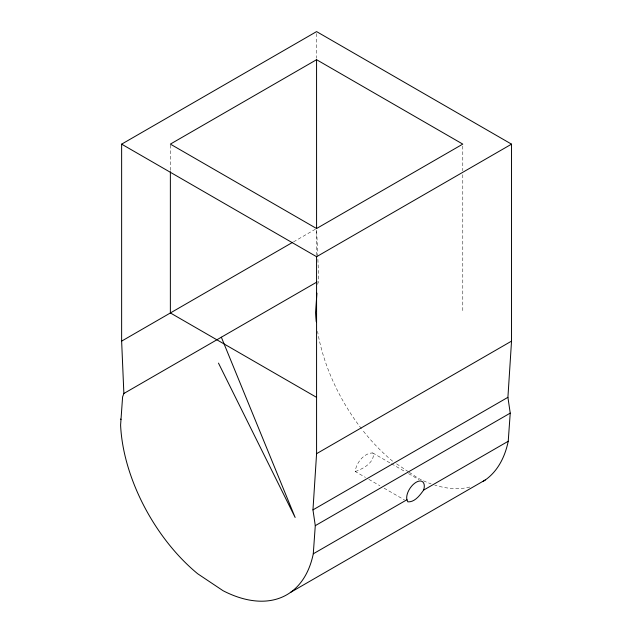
<?xml version="1.0" encoding="UTF-8"?>
<svg xmlns="http://www.w3.org/2000/svg" width="632" height="632" viewBox="0 0 632 632"><rect width="100%" height="100%" fill="white"/><g stroke="black" fill="none" stroke-linecap="round" stroke-linejoin="round"><path stroke-width="0.47" stroke-dasharray="3.16 2.37" d="M317.548 284.345L318.82 280.94L317.825 257.666M293.501 241.898L315.716 229.021M355.295 471.535C362.8 468.897 373.717 463.138 373.536 453.902L372.722 452.947C364.237 452.947 356.875 462.229 355.405 470.113L355.295 471.535L365.462 477.405M372.722 452.947L390.631 463.288M391.485 463.777L405.128 471.662M408.541 473.629L418.779 479.538M368.851 479.364L379.872 485.724M384.106 488.173L404.44 499.912M396.58 463.841L408.469 471.788M409.267 472.317L417.981 478.14A137.847 79.585 60 0 0 431.111 483.891M317.785 256.695L316.624 229.542L316.569 255.186M462.782 146.087L462.782 170.774M462.782 174.716L462.782 312.943M316.585 33.567L316.585 58.191M170.364 145.099L170.364 170.774M469.781 487.043A137.847 79.585 60 0 1 434.832 485.131M392.614 461.194A137.847 79.585 60 0 1 362.033 429.46M361.441 428.701A137.847 79.585 60 0 1 317.58 331.358"/><path stroke-width="0.95" d="M482.967 481.497A137.847 79.585 60 0 0 508.231 441.255L510.229 413.115L507.915 397.331L511.533 341.122L511.533 144.151L316.585 31.6L121.636 144.151L121.636 341.122L123.872 393.491L122.6 396.904L120.601 425.036A137.847 79.585 60 0 0 197.666 573.745L223.033 590.699A137.847 79.585 60 0 0 313.282 553.806L315.281 525.666L312.966 509.882L316.585 453.673L316.569 256.173M316.924 293.145L315.55 312.485A137.847 79.585 60 0 0 316.253 321.759M423.606 490.116L423.796 489.595A12.427 6.589 -56.2 0 0 416.188 482.232A12.427 6.589 -56.2 0 0 406.834 499.391L407.83 501.871C414.789 502.282 419.94 495.259 423.606 490.116L508.231 441.255M316.569 59.7L170.364 144.112L316.569 228.523L462.782 144.112L316.569 59.7L316.585 228.571M121.636 341.122L292.632 242.348M511.533 144.151L316.585 256.703L121.636 144.151M123.872 393.491L317.106 281.927M316.585 453.673L511.533 341.122M312.966 509.882L507.915 397.331M315.281 525.666L510.229 413.115M313.282 553.806L406.976 499.714M290.372 592.492L485.321 479.941M316.569 397.354L170.364 312.943L170.364 171.754M120.467 419.079L121.004 419.387M218.475 363.108L295.144 517.466L221.342 337.212"/></g></svg>
